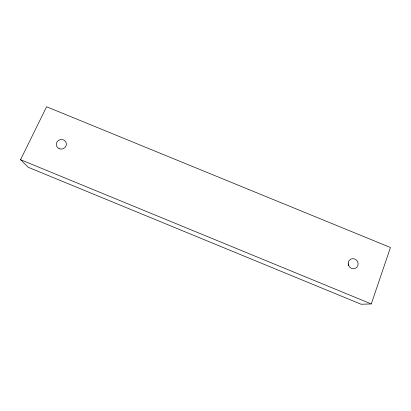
<?xml version="1.0" encoding="UTF-8"?>
<svg xmlns="http://www.w3.org/2000/svg" width="411" height="411" viewBox="0 0 411 411"><rect width="100%" height="100%" fill="white"/><g stroke="black" fill="none" stroke-linecap="round" stroke-linejoin="round"><path stroke-width="0.62" d="M371.297 303.945L390.45 247.494L46.607 106.757L20.55 159.689L28.267 167.298L361.13 304.243L371.297 303.945L20.55 159.689M348.287 264.186A4.891 4.639 54.6 0 1 348.667 265.398M59.22 148.731A5.096 4.798 -14.7 0 0 66.392 143.706A5.096 4.798 -14.7 0 0 58.403 140.444A5.096 4.798 -14.7 0 0 59.22 148.731M348.204 263.066A5.158 4.87 54.1 0 0 355.325 268.378A5.158 4.87 54.1 0 0 355.962 259.685A5.158 4.87 54.1 0 0 348.204 263.066"/></g></svg>
